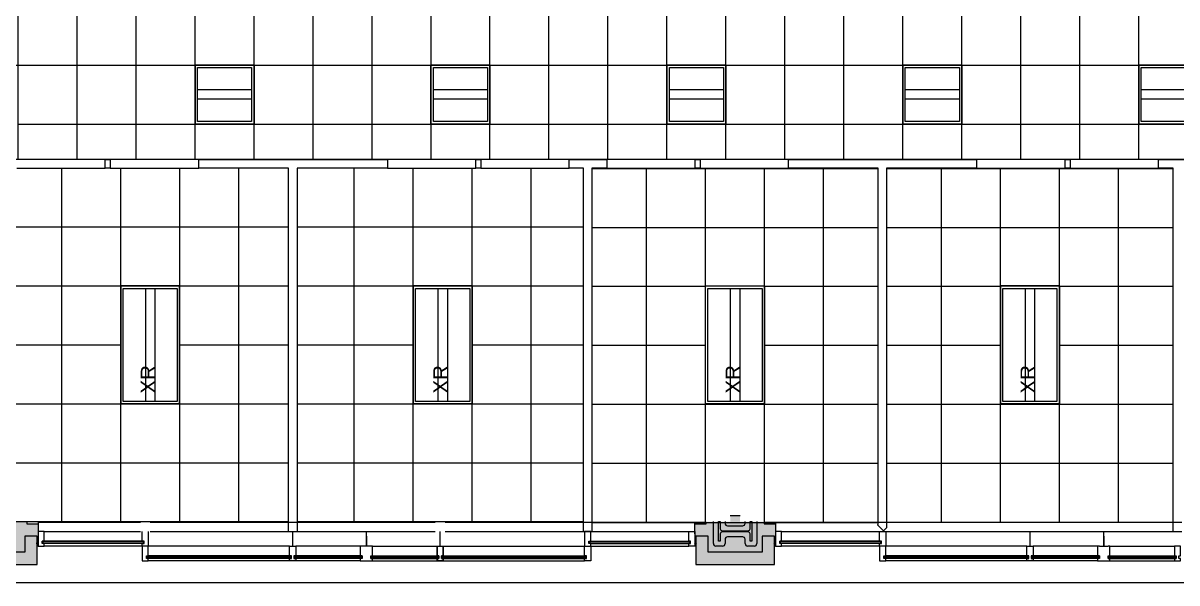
# Model space of a CAD drawing. Header units: inches. Extents: x 1724 to 6154, y -664 to 702.
# Drawn here: x 2659.6 to 3129, y -663.6 to -435.7 of the extents above; entities that cross this region are included whole.
import ezdxf

# ---------------------------------------------------------------- set-up
doc = ezdxf.new("R2010")
doc.units = ezdxf.units.IN
doc.header["$MEASUREMENT"] = 0
for name, color, linetype, lineweight in [('A-ANNO-NOTE', 131, 'Continuous', 9), ('A-CLNG', 13, 'Continuous', 9), ('A-CLNG-PATT', 13, 'Continuous', 9), ('A-WALL', 250, 'Continuous', 9), ('B-BASE', 250, 'Continuous', 9), ('E-LITE-EQPM', 33, 'Continuous', 9), ('I-WALL', 2, 'Continuous', 9), ('NABCA_dwg', 8, 'Continuous', 9), ('NB-PART-GWB', 250, 'Continuous', 9), ('NB-ROD-SEAL', 250, 'Continuous', 9), ('NB-WALL-EXT', 250, 'Continuous', 9), ('NB-WIND-EXT', 250, 'Continuous', 9), ('NB-WIND-MULL', 250, 'Continuous', 9), ('NB-WIND-SILL', 250, 'Continuous', 9)]:
    doc.layers.add(name, color=color, linetype=linetype, lineweight=lineweight)
doc.styles.add('Arial', font='arial.ttf', dxfattribs={"height": 6})

# ---------------------------------------------------------------- blocks, each defined once
blk = doc.blocks.new('Rectangular Ceiling Light - Recessed - New 2_x2_ - BASKET-V1-Reflected Ceiling Plan')
at = {"layer": 'E-LITE-EQPM', "lineweight": 20}
for p, q in [((-12.74, -14.34), (-12.74, 9.66)), ((-12.74, 9.66), (11.26, 9.66)), ((11.26, 9.66), (11.26, -14.34)), ((-11.74, -13.34), (-11.74, 8.66)), ((-11.74, 8.66), (10.26, 8.66)), ((10.26, 8.66), (10.26, -13.34)), ((10.26, -0.42), (-11.74, -0.42)), ((10.26, -4.26), (-11.74, -4.26)), ((10.26, -13.34), (-11.74, -13.34)), ((11.26, -14.34), (-12.74, -14.34))]:
    blk.add_line(p, q, dxfattribs=at)
blk = doc.blocks.new('Rectangular Ceiling Light - Recessed - Existing Relocated 2_x4_ - BASKET-2505325-Reflected Ceiling Plan')
at = {"layer": 'E-LITE-EQPM', "lineweight": 20}
for p, q in [((-24.74, -14.34), (-24.74, 9.66)), ((-24.74, 9.66), (23.26, 9.66)), ((23.26, 9.66), (23.26, -14.34)), ((-23.74, -13.34), (-23.74, 8.66)), ((-23.74, 8.66), (22.26, 8.66)), ((22.26, 8.66), (22.26, -13.34)), ((22.26, -0.42), (-23.74, -0.42)), ((22.26, -4.26), (-23.74, -4.26)), ((22.26, -13.34), (-23.74, -13.34)), ((23.26, -14.34), (-24.74, -14.34))]:
    blk.add_line(p, q, dxfattribs=at)
blk = doc.blocks.new('Rectangular Ceiling Light - Recessed - Existing Relocated 2_x4_ - BASKET-V2-Reflected Ceiling Plan')
at = {"layer": 'E-LITE-EQPM', "lineweight": 20}
for p, q in [((-24.74, -14.34), (-24.74, 9.66)), ((-24.74, 9.66), (23.26, 9.66)), ((-24.74, -14.34), (-24.74, 9.66)), ((-24.74, 9.66), (23.26, 9.66)), ((23.26, 9.66), (23.26, -14.34)), ((23.26, 9.66), (23.26, -14.34)), ((-23.74, -13.34), (-23.74, 8.66)), ((-23.74, 8.66), (22.26, 8.66)), ((22.26, 8.66), (22.26, -13.34)), ((22.26, -0.42), (-23.74, -0.42)), ((22.26, -4.26), (-23.74, -4.26)), ((22.26, -13.34), (-23.74, -13.34)), ((23.26, -14.34), (-24.74, -14.34)), ((23.26, -14.34), (-24.74, -14.34))]:
    blk.add_line(p, q, dxfattribs=at)
blk = doc.blocks.new('NABCA_dwg_MA-2900-8th-120718_dwg-2391440-New Construction - Test Fit Plan-2421454-Reflected Ceiling Plan')
at = {"layer": 'B-BASE'}
for points in [[(-7165.27, -3896.6), (-7137.21, -3896.6), (-7137.21, -3889.1), (-7136.84, -3889.1), (-7136.84, -3879.98), (-7141.38, -3879.98), (-7141.38, -3879.1), (-7151.19, -3879.1), (-7151.2, -3876.6), (-7155.21, -3876.61), (-7155.21, -3879.1), (-7165.04, -3879.1), (-7165.04, -3879.98), (-7169.59, -3879.98), (-7169.59, -3889.1), (-7169.21, -3889.1), (-7169.21, -3896.6)], [(-7454.96, -3896.6), (-7437.21, -3896.6), (-7437.21, -3889.1), (-7436.84, -3889.1), (-7436.84, -3879.98), (-7441.38, -3879.98), (-7441.38, -3879.16), (-7451.46, -3879.16), (-7451.46, -3879.1), (-7454.96, -3879.1), (-7454.96, -3879.16), (-7465.04, -3879.16), (-7465.04, -3879.98), (-7469.59, -3879.98), (-7469.59, -3889.1), (-7469.21, -3889.1), (-7469.21, -3896.6), (-7465.04, -3896.6)]]:
    blk.add_hatch(color=256, dxfattribs=at).paths.add_polyline_path(points, flags=0)
at = {"layer": 'A-WALL', "color": 10, "lineweight": 30}
blk.add_line((-7168.53, -3879.73), (-7165.03, -3879.73), dxfattribs=at)
at = {"layer": 'B-BASE'}
for p, q in [((-7162.03, -3879.48), (-7162.03, -3879.1)), ((-7162.03, -3888.1), (-7162.03, -3879.48)), ((-7159.28, -3879.48), (-7159.28, -3882.1)), ((-7157.28, -3879.1), (-7157.28, -3879.48)), ((-7157.28, -3879.48), (-7157.28, -3879.85)), ((-7156.28, -3880.85), (-7150.12, -3880.85)), ((-7149.12, -3879.48), (-7149.12, -3879.1)), ((-7149.12, -3879.85), (-7149.12, -3879.48)), ((-7147.12, -3882.1), (-7147.12, -3879.48)), ((-7144.37, -3879.1), (-7144.37, -3879.48)), ((-7144.37, -3879.48), (-7144.37, -3888.1)), ((-7158.53, -3882.85), (-7147.87, -3882.85)), ((-7147.87, -3883.35), (-7158.53, -3883.35)), ((-7157.28, -3886.35), (-7157.28, -3888.1)), ((-7150.12, -3885.35), (-7156.28, -3885.35)), ((-7149.12, -3888.1), (-7149.12, -3886.35)), ((-7158.28, -3889.1), (-7161.03, -3889.1)), ((-7145.37, -3889.1), (-7148.12, -3889.1))]:
    blk.add_line(p, q, dxfattribs=at)
at = {"layer": 'B-BASE', "flags": 128}
for points in [[(-5935.21, -3896.6), (-5935.21, -3904.1), (-8374.21, -3904.1), (-8374.21, -2881.08), (-8378.21, -2881.08), (-8378.21, -2538.1), (-5818.21, -2538.1), (-5818.21, -2548.1)], [(-7160.03, -3879.48), (-7160.03, -3879.1), (-7159.28, -3879.1), (-7159.28, -3879.48)], [(-7159.28, -3884.1), (-7159.28, -3887.1), (-7160.03, -3887.1), (-7160.03, -3879.48)], [(-7147.12, -3879.48), (-7147.12, -3879.1), (-7146.37, -3879.1), (-7146.37, -3879.48)], [(-7146.37, -3879.48), (-7146.37, -3887.1), (-7147.12, -3887.1), (-7147.12, -3884.1)]]:
    blk.add_lwpolyline(points, dxfattribs=at)
at = {"layer": 'B-BASE'}
for centre, radius, start, end in [((-7158.53, -3882.1), 0.75, 180, 270), ((-7156.28, -3879.85), 1, 180, 270), ((-7150.12, -3879.85), 1, 270, 0), ((-7147.87, -3882.1), 0.75, 270, 0), ((-7158.53, -3884.1), 0.75, 90, 180), ((-7156.28, -3886.35), 1, 90, 180), ((-7150.12, -3886.35), 1, 0, 90), ((-7147.87, -3884.1), 0.75, 0, 90), ((-7161.03, -3888.1), 1, 180, 270), ((-7158.28, -3888.1), 1, 270, 0), ((-7148.12, -3888.1), 1, 180, 270), ((-7145.37, -3888.1), 1, 270, 0)]:
    blk.add_arc(centre, radius, start, end, dxfattribs=at)
at = {"layer": 'NB-PART-GWB'}
blk.add_line((-7141.37, -3879.1), (-7141.37, -3879.48), dxfattribs=at)
at = {"layer": 'NB-PART-GWB', "flags": 128}
for points in [[(-7441.38, -3879.16), (-7441.38, -3879.98), (-7436.84, -3879.98), (-7436.84, -3884.1)], [(-7169.58, -3884.1), (-7169.58, -3879.98), (-7165.03, -3879.98), (-7165.03, -3879.73)], [(-7141.37, -3879.48), (-7141.37, -3879.98), (-7136.83, -3879.98), (-7136.83, -3884.1)]]:
    blk.add_lwpolyline(points, dxfattribs=at)
at = {"layer": 'NB-ROD-SEAL'}
for centre, start, end in [((-7437.11, -3888.67), 50.0218, 123.3522), ((-7437.11, -3888.9), 50.0218, 123.3522), ((-7437.11, -3889.09), 50.0218, 123.3522), ((-7437.11, -3889.26), 50.0218, 123.3522), ((-7437.11, -3889.4), 50.0218, 123.3522), ((-7169.32, -3888.7), 56.6478, 129.9782), ((-7169.32, -3888.93), 56.6478, 129.9782), ((-7169.32, -3889.12), 56.6478, 129.9782), ((-7169.32, -3889.29), 56.6478, 129.9782), ((-7169.32, -3889.42), 56.6478, 129.9782), ((-7137.09, -3888.67), 50.0218, 123.3522), ((-7137.09, -3888.9), 50.0218, 123.3522), ((-7137.09, -3889.09), 50.0218, 123.3522), ((-7137.09, -3889.26), 50.0218, 123.3522), ((-7137.09, -3889.4), 50.0218, 123.3522)]:
    blk.add_arc(centre, 0.419, start, end, dxfattribs=at)
for centre in [(-7437.09, -3887.96), (-7169.33, -3887.99), (-7137.08, -3887.96)]:
    blk.add_ellipse(centre, major_axis=(0, 0.333), ratio=0.724983, dxfattribs=at)
at = {"layer": 'NB-WALL-EXT', "flags": 128}
for points in [[(-7469.21, -3896.6), (-7437.21, -3896.6), (-7437.21, -3885.1), (-7442.21, -3885.1), (-7442.21, -3891.6), (-7464.21, -3891.6), (-7464.21, -3885.1), (-7469.21, -3885.1)], [(-7169.2, -3896.6), (-7137.2, -3896.6), (-7137.2, -3885.1), (-7142.2, -3885.1), (-7142.2, -3891.6), (-7164.2, -3891.6), (-7164.2, -3885.1), (-7169.2, -3885.1)]]:
    blk.add_lwpolyline(points, close=True, dxfattribs=at)
at = {"layer": 'NB-WIND-EXT'}
for p, q in [((-7394.46, -3887.1), (-7435.09, -3887.1)), ((-7211.96, -3887.1), (-7171.34, -3887.1)), ((-7094.45, -3887.1), (-7135.08, -3887.1)), ((-7393.71, -3887.3), (-7435.09, -3887.3)), ((-7393.71, -3887.9), (-7435.09, -3887.9)), ((-7394.46, -3888.1), (-7435.09, -3888.1)), ((-7434.71, -3887.9), (-7434.71, -3887.3)), ((-7394.09, -3887.3), (-7394.09, -3887.9)), ((-7212.71, -3887.3), (-7171.34, -3887.3)), ((-7212.71, -3887.9), (-7171.34, -3887.9)), ((-7212.34, -3887.3), (-7212.34, -3887.9)), ((-7211.96, -3888.1), (-7171.34, -3888.1)), ((-7171.71, -3887.9), (-7171.71, -3887.3)), ((-7093.7, -3887.3), (-7135.08, -3887.3)), ((-7093.7, -3887.9), (-7135.08, -3887.9)), ((-7094.45, -3888.1), (-7135.08, -3888.1)), ((-7134.7, -3887.9), (-7134.7, -3887.3)), ((-7094.08, -3887.3), (-7094.08, -3887.9)), ((-7333.71, -3893.3), (-7392.71, -3893.3)), ((-7333.71, -3893.9), (-7392.71, -3893.9)), ((-7392.34, -3893.3), (-7392.34, -3893.9)), ((-7333.71, -3893.1), (-7391.96, -3893.1)), ((-7333.71, -3894.1), (-7391.96, -3894.1)), ((-7334.09, -3893.3), (-7334.09, -3893.9)), ((-7304.96, -3893.1), (-7332.71, -3893.1)), ((-7304.96, -3893.3), (-7332.71, -3893.3)), ((-7304.96, -3893.9), (-7332.71, -3893.9)), ((-7304.96, -3894.1), (-7332.71, -3894.1)), ((-7332.34, -3893.3), (-7332.34, -3893.9)), ((-7305.34, -3893.3), (-7305.34, -3893.9)), ((-7301.46, -3893.1), (-7273.71, -3893.1)), ((-7301.46, -3893.3), (-7273.71, -3893.3)), ((-7301.46, -3893.9), (-7273.71, -3893.9)), ((-7301.46, -3894.1), (-7273.71, -3894.1)), ((-7301.09, -3893.3), (-7301.09, -3893.9)), ((-7274.09, -3893.3), (-7274.09, -3893.9)), ((-7272.71, -3893.1), (-7214.46, -3893.1)), ((-7272.71, -3893.3), (-7213.71, -3893.3)), ((-7272.71, -3893.9), (-7213.71, -3893.9)), ((-7272.71, -3894.1), (-7214.46, -3894.1)), ((-7272.34, -3893.3), (-7272.34, -3893.9)), ((-7214.09, -3893.3), (-7214.09, -3893.9)), ((-7033.7, -3893.3), (-7092.7, -3893.3)), ((-7033.7, -3893.9), (-7092.7, -3893.9)), ((-7092.32, -3893.3), (-7092.32, -3893.9)), ((-7033.7, -3893.1), (-7091.95, -3893.1)), ((-7033.7, -3894.1), (-7091.95, -3894.1)), ((-7034.08, -3893.3), (-7034.08, -3893.9)), ((-7004.95, -3893.1), (-7032.7, -3893.1)), ((-7004.95, -3893.3), (-7032.7, -3893.3)), ((-7004.95, -3893.9), (-7032.7, -3893.9)), ((-7004.95, -3894.1), (-7032.7, -3894.1)), ((-7032.32, -3893.3), (-7032.32, -3893.9)), ((-7005.33, -3893.3), (-7005.33, -3893.9)), ((-7001.45, -3893.1), (-6973.7, -3893.1)), ((-7001.45, -3893.3), (-6973.7, -3893.3)), ((-7001.45, -3893.9), (-6973.7, -3893.9)), ((-7001.45, -3894.1), (-6973.7, -3894.1)), ((-7001.07, -3893.3), (-7001.07, -3893.9)), ((-6974.08, -3893.3), (-6974.08, -3893.9))]:
    blk.add_line(p, q, dxfattribs=at)
at = {"layer": 'NB-WIND-MULL', "flags": 128}
for points in [[(-7434.34, -3889.1), (-7434.34, -3888.1), (-7435.09, -3888.1), (-7435.09, -3887.1), (-7434.34, -3887.1), (-7434.34, -3883.1), (-7436.84, -3883.1), (-7436.84, -3889.1)], [(-7172.09, -3889.1), (-7172.09, -3888.1), (-7171.34, -3888.1), (-7171.34, -3887.1), (-7172.09, -3887.1), (-7172.09, -3883.1), (-7169.59, -3883.1), (-7169.59, -3889.1)], [(-7134.33, -3889.1), (-7134.33, -3888.1), (-7135.08, -3888.1), (-7135.08, -3887.1), (-7134.33, -3887.1), (-7134.33, -3883.1), (-7136.83, -3883.1), (-7136.83, -3889.1)], [(-7094.45, -3889.1), (-7094.45, -3888.1), (-7093.7, -3888.1), (-7093.7, -3887.1), (-7094.45, -3887.1), (-7094.45, -3883.1), (-7091.95, -3883.1), (-7091.95, -3889.1)], [(-7391.96, -3895.1), (-7391.96, -3894.1), (-7392.71, -3894.1), (-7392.71, -3893.1), (-7391.96, -3893.1), (-7391.96, -3889.1), (-7394.46, -3889.1), (-7394.46, -3895.1)], [(-7332.71, -3893.1), (-7332.71, -3894.1), (-7331.96, -3894.1), (-7331.96, -3895.1), (-7334.46, -3895.1), (-7334.46, -3894.1), (-7333.71, -3894.1), (-7333.71, -3893.1), (-7334.46, -3893.1), (-7334.46, -3889.1), (-7331.96, -3889.1), (-7331.96, -3893.1)], [(-7304.96, -3893.1), (-7304.96, -3894.1), (-7305.71, -3894.1), (-7305.71, -3895.1), (-7300.71, -3895.1), (-7300.71, -3894.1), (-7301.46, -3894.1), (-7301.46, -3893.1), (-7300.71, -3893.1), (-7300.71, -3889.1), (-7305.71, -3889.1), (-7305.71, -3893.1)], [(-7272.71, -3893.1), (-7272.71, -3894.1), (-7271.96, -3894.1), (-7271.96, -3895.1), (-7274.46, -3895.1), (-7274.46, -3894.1), (-7273.71, -3894.1), (-7273.71, -3893.1), (-7274.46, -3893.1), (-7274.46, -3889.1), (-7271.96, -3889.1), (-7271.96, -3893.1)], [(-7214.46, -3895.1), (-7214.46, -3894.1), (-7213.71, -3894.1), (-7213.71, -3893.1), (-7214.46, -3893.1), (-7214.46, -3889.1), (-7211.96, -3889.1), (-7211.96, -3895.1)], [(-7091.95, -3895.1), (-7091.95, -3894.1), (-7092.7, -3894.1), (-7092.7, -3893.1), (-7091.95, -3893.1), (-7091.95, -3889.1), (-7094.45, -3889.1), (-7094.45, -3895.1)], [(-7032.7, -3893.1), (-7032.7, -3894.1), (-7031.95, -3894.1), (-7031.95, -3895.1), (-7034.45, -3895.1), (-7034.45, -3894.1), (-7033.7, -3894.1), (-7033.7, -3893.1), (-7034.45, -3893.1), (-7034.45, -3889.1), (-7031.95, -3889.1), (-7031.95, -3893.1)], [(-6973.7, -3893.1), (-6973.7, -3894.1), (-6974.45, -3894.1), (-6974.45, -3895.1), (-6971.95, -3895.1), (-6971.95, -3894.1), (-6972.7, -3894.1), (-6972.7, -3893.1), (-6971.95, -3893.1), (-6971.95, -3889.1), (-6974.45, -3889.1), (-6974.45, -3893.1)]]:
    blk.add_lwpolyline(points, close=True, dxfattribs=at)
for points in [[(-7391.96, -3883.1), (-7391.96, -3889.1), (-7394.46, -3889.1), (-7394.46, -3888.1), (-7393.71, -3888.1), (-7393.71, -3887.1), (-7394.46, -3887.1), (-7394.46, -3883.1)], [(-7211.96, -3883.29), (-7211.96, -3883.1), (-7214.46, -3883.1), (-7214.46, -3883.29)], [(-7214.46, -3883.29), (-7214.46, -3889.1), (-7211.96, -3889.1)], [(-7211.96, -3889.1), (-7211.96, -3888.1), (-7212.71, -3888.1), (-7212.71, -3887.1), (-7211.96, -3887.1), (-7211.96, -3883.29)], [(-7274.46, -3889.35), (-7274.46, -3893.1), (-7273.71, -3893.1), (-7273.71, -3894.1), (-7274.46, -3894.1), (-7274.46, -3895.1), (-7271.96, -3895.1), (-7271.96, -3894.1), (-7272.71, -3894.1), (-7272.71, -3893.1), (-7271.96, -3893.1), (-7271.96, -3889.35)], [(-7004.95, -3889.1), (-7005.7, -3889.1), (-7005.7, -3893.1), (-7004.95, -3893.1), (-7004.95, -3894.1), (-7005.7, -3894.1), (-7005.7, -3895.1), (-7000.7, -3895.1), (-7000.7, -3894.1), (-7001.45, -3894.1), (-7001.45, -3893.1), (-7000.7, -3893.1), (-7000.7, -3889.1), (-7001.45, -3889.1)]]:
    blk.add_lwpolyline(points, dxfattribs=at)
at = {"layer": 'NB-WIND-SILL'}
for p, q in [((-7334.96, -3879.48), (-7391.21, -3879.48)), ((-7331.46, -3879.48), (-7334.96, -3879.48)), ((-7275.21, -3879.48), (-7331.46, -3879.48)), ((-7214.96, -3879.48), (-7271.21, -3879.48)), ((-7211.46, -3879.48), (-7214.96, -3879.48)), ((-7169.59, -3879.48), (-7211.46, -3879.48)), ((-7169.58, -3879.98), (-7169.59, -3879.48)), ((-7095.07, -3879.48), (-7136.83, -3879.48)), ((-7136.83, -3879.48), (-7136.83, -3879.98)), ((-7091.57, -3879.48), (-7095.07, -3879.48)), ((-6971.46, -3879.48), (-6974.96, -3879.48)), ((-7434.34, -3883.1), (-7395.21, -3883.1)), ((-7391.21, -3883.1), (-7334.96, -3883.1)), ((-7334.96, -3883.1), (-7331.46, -3883.1)), ((-7333.21, -3883.29), (-7333.21, -3883.1)), ((-7333.21, -3889.1), (-7333.21, -3883.29)), ((-7331.46, -3883.1), (-7275.21, -3883.1)), ((-7273.21, -3889.1), (-7273.21, -3883.1)), ((-7271.21, -3883.1), (-7214.96, -3883.1)), ((-7214.96, -3883.1), (-7211.46, -3883.1)), ((-7211.46, -3883.1), (-7169.59, -3883.1)), ((-7134.33, -3883.1), (-6974.96, -3883.1)), ((-7033.2, -3889.1), (-7033.2, -3883.1)), ((-6974.96, -3883.1), (-6971.46, -3883.1)), ((-7394.46, -3889.1), (-7434.34, -3889.1)), ((-7334.46, -3889.1), (-7391.96, -3889.1)), ((-7305.71, -3889.1), (-7331.96, -3889.1)), ((-7300.71, -3889.1), (-7274.46, -3889.1)), ((-7271.96, -3889.1), (-7214.46, -3889.1)), ((-7211.96, -3889.1), (-7172.09, -3889.1)), ((-7094.45, -3889.1), (-7134.33, -3889.1)), ((-7034.45, -3889.1), (-7091.95, -3889.1)), ((-7005.7, -3889.1), (-7031.95, -3889.1)), ((-7004.95, -3889.1), (-7001.45, -3889.1)), ((-7000.7, -3889.1), (-6974.45, -3889.1)), ((-7334.46, -3895.1), (-7391.96, -3895.1)), ((-7305.71, -3895.1), (-7331.96, -3895.1)), ((-7300.71, -3895.1), (-7274.46, -3895.1)), ((-7271.97, -3895.1), (-7214.46, -3895.1)), ((-7034.45, -3895.1), (-7091.95, -3895.1)), ((-7005.7, -3895.1), (-7031.95, -3895.1)), ((-7000.7, -3895.1), (-6974.45, -3895.1))]:
    blk.add_line(p, q, dxfattribs=at)
at = {"layer": 'NB-WIND-SILL', "flags": 128}
for points in [[(-7395.21, -3879.48), (-7436.84, -3879.48), (-7436.84, -3879.98)], [(-7303.21, -3889.1), (-7303.21, -3885.1), (-7303.21, -3889.1), (-7303.21, -3883.1)], [(-7003.2, -3889.1), (-7003.2, -3885.1), (-7003.2, -3889.1), (-7003.2, -3883.1)]]:
    blk.add_lwpolyline(points, dxfattribs=at)
blk = doc.blocks.new('NABCA_dwg-2391440-Reflected Ceiling Plan')
at = {"layer": 'A-WALL', "color": 7, "lineweight": 20}
blk.add_line((2947.28, -636.11), (2951.28, -636.11), dxfattribs=at)
blk.add_blockref('NABCA_dwg_MA-2900-8th-120718_dwg-2391440-New Construction - Test Fit Plan-2421454-Reflected Ceiling Plan', (10102.48, 3240.5))

msp = doc.modelspace()

# ---------------------------------------------------------------- hatches: boundary and pattern name
at = {"layer": 'A-CLNG-PATT', "lineweight": 13}
h = msp.add_hatch(dxfattribs=at)
h.set_pattern_fill('FP_53', color=256, style=0, pattern_type=2)
h.set_pattern_definition([(0, (2753.523, -164.79), (0, -24), []), (270, (2753.523, -164.79), (-24, -1e-15), [])])
h.paths.add_polyline_path([(2572.77, -491.23), (3607.52, -491.23), (3607.52, -430.73), (2392.24, -430.73), (2392.24, -214.89), (2303.9, -214.89), (2303.9, -201.14), (2239.99, -201.1), (2239.99, 58.02), (2336.86, 58.02), (2336.86, 149.65), (2179.74, 149.65), (2179.74, 111.9), (2176.24, 111.9), (2176.24, 149.65), (2077.63, 149.65), (2077.63, 111.9), (2042.99, 111.9), (2042.99, 149.65), (1970.15, 149.65), (1970.15, -96.5), (2042.8, -96.5), (2042.8, -62.63), (2077.63, -62.63), (2077.63, -96.5), (2176.24, -96.5), (2176.24, -61.76), (2179.74, -61.76), (2179.74, -275.39), (2331.99, -275.39), (2331.99, -431.35), (2314.99, -431.35), (2314.99, -430.73), (1991.52, -430.73), (1991.52, -403.83), (1931.02, -403.83), (1931.02, -491.23), (2314.99, -491.23), (2314.99, -490.6), (2331.99, -490.6), (2331.99, -491.23), (2555.27, -491.23)], flags=0)
h.paths.add_polyline_path([(1961.52, -476.79), (1961.52, -452.79), (1985.52, -452.79), (1985.52, -476.79)], flags=0)
h.paths.add_polyline_path([(3233.52, -476.79), (3209.52, -476.79), (3209.52, -452.79), (3233.52, -452.79), (3233.52, -473.35)], flags=0)
h.paths.add_polyline_path([(3030.47, -476.79), (3017.52, -476.79), (3017.52, -452.79), (3041.52, -452.79), (3041.52, -476.79)], flags=0)
h.paths.add_polyline_path([(3113.52, -476.79), (3113.52, -452.79), (3137.52, -452.79), (3137.52, -476.79)], flags=0)
h.paths.add_polyline_path([(2555.27, -476.79), (2537.52, -476.79), (2537.52, -452.79), (2561.52, -452.79), (2561.52, -476.79)], flags=0)
h.paths.add_polyline_path([(2633.52, -476.79), (2633.52, -452.79), (2657.52, -452.79), (2657.52, -476.79)], flags=0)
h.paths.add_polyline_path([(2369.52, -476.79), (2345.52, -476.79), (2345.52, -452.79), (2369.52, -452.79), (2369.52, -467.29)], flags=0)
h.paths.add_polyline_path([(2273.52, -476.79), (2249.52, -476.79), (2249.52, -452.79), (2273.52, -452.79), (2273.52, -467.29)], flags=0)
h.paths.add_polyline_path([(2177.52, -476.79), (2153.52, -476.79), (2153.52, -452.79), (2177.52, -452.79), (2177.52, -467.29)], flags=0)
h.paths.add_polyline_path([(2729.52, -476.79), (2729.52, -452.79), (2753.52, -452.79), (2753.52, -476.79)], flags=0)
h.paths.add_polyline_path([(2081.52, -476.79), (2057.52, -476.79), (2057.52, -452.79), (2081.52, -452.79), (2081.52, -467.29)], flags=0)
h.paths.add_polyline_path([(3497.52, -476.79), (3497.52, -452.79), (3521.52, -452.79), (3521.52, -476.79), (3505.67, -476.79)], flags=0)
h.paths.add_polyline_path([(3425.52, -476.79), (3401.52, -476.79), (3401.52, -452.79), (3425.52, -452.79), (3425.52, -467.34)], flags=0)
h.paths.add_polyline_path([(2849.52, -476.79), (2825.52, -476.79), (2825.52, -452.79), (2849.52, -452.79), (2849.52, -475.28)], flags=0)
h.paths.add_polyline_path([(2465.52, -476.79), (2441.52, -476.79), (2441.52, -452.79), (2465.52, -452.79), (2465.52, -467.29)], flags=0)
h.paths.add_polyline_path([(3329.52, -476.79), (3305.52, -476.79), (3305.52, -452.79), (3329.52, -452.79), (3329.52, -471.74)], flags=0)
h.paths.add_polyline_path([(2921.52, -476.79), (2921.52, -452.79), (2945.52, -452.79), (2945.52, -476.79)], flags=0)
h.paths.add_polyline_path([(2369.52, -404.79), (2345.52, -404.79), (2345.52, -380.79), (2369.52, -380.79), (2369.52, -394.01)], flags=0)
h.paths.add_polyline_path([(2345.52, -308.79), (2345.52, -284.79), (2369.52, -284.79), (2369.52, -308.79)], flags=0)
h.paths.add_polyline_path([(2211.74, -260.79), (2201.52, -260.79), (2201.52, -236.79), (2225.52, -236.79), (2225.52, -260.79)], flags=0)
h.paths.add_polyline_path([(2321.52, -260.79), (2297.52, -260.79), (2297.52, -236.79), (2321.52, -236.79), (2321.52, -247.45)], flags=0)
h.paths.add_polyline_path([(2353.23, -211.39), (2392.24, -211.39), (2392.24, -180.14), (2307.65, -180.14), (2307.65, -201.14), (2307.4, -201.14), (2307.4, -211.39), (2321.52, -211.39)], flags=0)
h.paths.add_polyline_path([(2201.52, -164.79), (2201.52, -140.79), (2225.52, -140.79), (2225.52, -164.79), (2213.33, -164.79)], flags=0)
h.paths.add_polyline_path([(2201.52, -68.79), (2201.52, -44.79), (2225.52, -44.79), (2225.52, -68.79)], flags=0)
h.paths.add_polyline_path([(2033.52, -44.79), (2009.52, -44.79), (2009.52, 3.21), (2033.52, 3.21), (2033.52, -27.61)], flags=0)
h.paths.add_polyline_path([(2105.51, -44.79), (2105.51, 3.21), (2129.51, 3.21), (2129.51, -44.79)], flags=0)
h.paths.add_polyline_path([(2201.52, 3.21), (2201.52, 27.21), (2225.52, 27.21), (2225.52, 3.21)], flags=0)
h.paths.add_polyline_path([(2033.52, 51.21), (2009.52, 51.21), (2009.52, 99.21), (2033.52, 99.21)], flags=0)
h.paths.add_polyline_path([(2105.51, 51.21), (2105.51, 99.21), (2129.51, 99.21), (2129.51, 51.21)], flags=0)
h.paths.add_polyline_path([(2201.52, 75.21), (2201.52, 99.21), (2225.52, 99.21), (2225.52, 75.21)], flags=0)
h.paths.add_polyline_path([(2321.52, 75.21), (2297.52, 75.21), (2297.52, 99.21), (2321.52, 99.21)], flags=0)
h = msp.add_hatch(dxfattribs=at)
h.set_pattern_fill('FP_10', color=256, style=0, pattern_type=2)
h.set_pattern_definition([(270, (2699.273, -566.697), (-24, -1e-15), []), (180, (2699.273, -566.697), (3e-15, 24), [])])
h.paths.add_polyline_path([(2767.52, -638.67), (2767.52, -494.73), (2651.02, -494.73), (2651.02, -638.67), (2723.27, -638.67)], flags=0)
h.paths.add_polyline_path([(2699.27, -590.7), (2699.27, -542.7), (2723.27, -542.7), (2723.27, -590.7)], flags=0)
h = msp.add_hatch(dxfattribs=at)
h.set_pattern_fill('FP_9', color=256, style=0, pattern_type=2)
h.set_pattern_definition([(270, (2818.273, -566.697), (-24, -1e-15), []), (180, (2818.273, -566.697), (3e-15, 24), [])])
h.paths.add_polyline_path([(2771.02, -638.67), (2887.52, -638.67), (2887.52, -494.73), (2771.02, -494.73), (2771.02, -613.84)], flags=0)
h.paths.add_polyline_path([(2818.27, -590.7), (2818.27, -542.7), (2842.27, -542.7), (2842.27, -590.7), (2825.52, -590.7)], flags=0)
h = msp.add_hatch(dxfattribs=at)
h.set_pattern_fill('FP_8', color=256, style=0, pattern_type=2)
h.set_pattern_definition([(270, (2937.217, -566.853), (-24, -1e-15), []), (180, (2937.217, -566.853), (3e-15, 24), [])])
h.paths.add_polyline_path([(2891.02, -638.98), (2937.44, -638.98), (2937.45, -638.6), (2947.27, -638.6), (2947.27, -636.11), (2951.28, -636.11), (2951.3, -638.6), (2961.1, -638.6), (2961.1, -638.98), (3007.41, -638.98), (3007.41, -494.73), (2891.02, -494.73), (2891.02, -613.84)], flags=0)
h.paths.add_polyline_path([(2961.22, -590.7), (2937.22, -590.7), (2937.22, -542.7), (2961.22, -542.7), (2961.22, -567.62)], flags=0)
h = msp.add_hatch(dxfattribs=at)
h.set_pattern_fill('FP_7', color=256, style=0, pattern_type=2)
h.set_pattern_definition([(90, (3057.217, -566.853), (24, -1e-15), []), (0, (3057.217, -566.853), (0, -24), [])])
h.paths.add_polyline_path([(3010.91, -638.98), (3127.52, -638.98), (3127.52, -494.73), (3010.91, -494.73), (3010.91, -636.25)], flags=0)
h.paths.add_polyline_path([(3081.22, -590.7), (3057.22, -590.7), (3057.22, -542.7), (3081.22, -542.7)], flags=0)

# ---------------------------------------------------------------- linework, layer by layer
at = {"layer": 'A-CLNG', "lineweight": 13}
for p, q in [((2753.52, -452.79), (2729.52, -452.79)), ((2729.52, -452.79), (2729.52, -476.79)), ((2753.52, -476.79), (2753.52, -452.79)), ((2849.52, -452.79), (2825.52, -452.79)), ((2825.52, -452.79), (2825.52, -476.79)), ((2849.52, -476.79), (2849.52, -452.79)), ((2945.52, -452.79), (2921.52, -452.79)), ((2921.52, -452.79), (2921.52, -476.79)), ((2945.52, -476.79), (2945.52, -452.79)), ((3041.52, -452.79), (3017.52, -452.79)), ((3017.52, -452.79), (3017.52, -476.79)), ((3041.52, -476.79), (3041.52, -452.79)), ((3137.52, -452.79), (3113.52, -452.79)), ((3113.52, -452.79), (3113.52, -476.79)), ((2729.52, -476.79), (2753.52, -476.79)), ((2825.52, -476.79), (2849.52, -476.79)), ((2921.52, -476.79), (2945.52, -476.79)), ((3017.52, -476.79), (3041.52, -476.79)), ((3113.52, -476.79), (3137.52, -476.79)), ((3571, -491.23), (1967.77, -491.23)), ((2657.02, -494.73), (2693.02, -494.73)), ((2807.77, -494.73), (2843.77, -494.73)), ((2897.02, -494.73), (2971.02, -494.73)), ((3047.55, -494.73), (3083.55, -494.73)), ((2699.27, -542.7), (2699.27, -590.7)), ((2723.27, -542.7), (2699.27, -542.7)), ((2723.27, -590.7), (2723.27, -542.7)), ((2818.27, -542.7), (2818.27, -590.7)), ((2842.27, -542.7), (2818.27, -542.7)), ((2842.27, -590.7), (2842.27, -542.7)), ((2937.22, -542.7), (2961.22, -542.7)), ((2937.22, -590.7), (2937.22, -542.7)), ((2961.22, -542.7), (2961.22, -590.7)), ((3057.22, -542.7), (3057.22, -590.7)), ((3081.22, -542.7), (3057.22, -542.7)), ((3081.22, -590.7), (3081.22, -542.7)), ((2699.27, -590.7), (2723.27, -590.7)), ((2818.27, -590.7), (2842.27, -590.7)), ((2961.22, -590.7), (2937.22, -590.7)), ((3057.22, -590.7), (3081.22, -590.7)), ((2767.52, -638.67), (2651.02, -638.67)), ((2887.52, -638.67), (2771.02, -638.67)), ((2891.02, -638.98), (3007.41, -638.98)), ((3127.52, -638.98), (3010.91, -638.98))]:
    msp.add_line(p, q, dxfattribs=at)
at = {"layer": 'I-WALL', "color": 7, "lineweight": 20}
for p, q in [((2693.02, -494.73), (2693.02, -491.23)), ((2693.02, -491.23), (2695.02, -491.23)), ((2695.02, -491.23), (2695.02, -494.73)), ((2731.02, -494.73), (2731.02, -491.23)), ((2731.02, -491.23), (2807.77, -491.23)), ((2807.77, -491.23), (2807.77, -494.73)), ((2843.77, -494.73), (2843.77, -491.23)), ((2843.77, -491.23), (2845.77, -491.23)), ((2845.77, -491.23), (2845.77, -494.73)), ((2881.77, -494.73), (2881.77, -491.23)), ((2881.77, -491.23), (2897.02, -491.23)), ((2897.02, -491.23), (2897.02, -494.73)), ((2933.02, -494.73), (2933.02, -491.23)), ((2933.02, -491.23), (2935.02, -491.23)), ((2935.02, -491.23), (2935.02, -494.73)), ((2971.02, -494.73), (2971.02, -491.23)), ((2971.02, -491.23), (3047.55, -491.23)), ((3047.55, -491.23), (3047.55, -494.73)), ((3083.55, -494.73), (3083.55, -491.23)), ((3083.55, -491.23), (3085.55, -491.23)), ((3085.55, -491.23), (3085.55, -494.73)), ((3121.55, -494.73), (3121.55, -491.23)), ((3121.55, -491.23), (3167.55, -491.23)), ((2695.02, -494.73), (2693.02, -494.73)), ((2767.52, -494.73), (2731.02, -494.73)), ((2767.52, -642.79), (2767.52, -494.73)), ((2771.02, -494.73), (2771.02, -642.79)), ((2807.77, -494.73), (2771.02, -494.73)), ((2845.77, -494.73), (2843.77, -494.73)), ((2887.52, -494.73), (2881.77, -494.73)), ((2887.52, -642.79), (2887.52, -494.73)), ((2891.02, -494.73), (2891.02, -642.79)), ((2897.02, -494.73), (2891.02, -494.73)), ((2935.02, -494.73), (2933.02, -494.73)), ((3007.41, -494.73), (2971.02, -494.73)), ((3007.41, -639.75), (3007.41, -494.73)), ((3010.91, -494.73), (3010.91, -641.2)), ((3047.55, -494.73), (3010.91, -494.73)), ((3085.55, -494.73), (3083.55, -494.73)), ((3127.52, -494.73), (3121.55, -494.73)), ((3127.52, -642.79), (3127.52, -494.73)), ((2771.02, -642.79), (2767.52, -642.79)), ((2891.02, -642.79), (2887.52, -642.79)), ((3007.22, -639.95), (3007.41, -639.75)), ((3009.69, -642.42), (3007.22, -639.95)), ((3010.91, -641.2), (3009.69, -642.42)), ((3131.02, -642.79), (3127.52, -642.79))]:
    msp.add_line(p, q, dxfattribs=at)
at = {"layer": 'I-WALL', "lineweight": 13}
for p, q in [((2695.02, -494.73), (2731.02, -494.73)), ((2845.77, -494.73), (2881.77, -494.73)), ((3085.55, -494.73), (3121.55, -494.73))]:
    msp.add_line(p, q, dxfattribs=at)

# ---------------------------------------------------------------- block references
at = {"layer": 'E-LITE-EQPM', "lineweight": 20}
for p in [(2742.26, -462.45), (2838.26, -462.45), (2934.26, -462.45), (3030.26, -462.45), (3126.26, -462.45)]:
    msp.add_blockref('Rectangular Ceiling Light - Recessed - New 2_x2_ - BASKET-V1-Reflected Ceiling Plan', p, dxfattribs=at)
at = {"layer": 'E-LITE-EQPM', "lineweight": 20, "rotation": 89.9999999999999}
for name, p in [('Rectangular Ceiling Light - Recessed - Existing Relocated 2_x4_ - BASKET-2505325-Reflected Ceiling Plan', (2708.93, -565.96)), ('Rectangular Ceiling Light - Recessed - Existing Relocated 2_x4_ - BASKET-2505325-Reflected Ceiling Plan', (2827.93, -565.96)), ('Rectangular Ceiling Light - Recessed - Existing Relocated 2_x4_ - BASKET-V2-Reflected Ceiling Plan', (2946.88, -565.96)), ('Rectangular Ceiling Light - Recessed - Existing Relocated 2_x4_ - BASKET-2505325-Reflected Ceiling Plan', (3066.88, -565.96))]:
    msp.add_blockref(name, p, dxfattribs=at)
at = {"layer": 'NABCA_dwg', "color": 250}
msp.add_blockref('NABCA_dwg-2391440-Reflected Ceiling Plan', (0, 0), dxfattribs=at)

# ---------------------------------------------------------------- texts
at = {"layer": 'A-ANNO-NOTE', "char_height": 6, "width": 14.544, "attachment_point": 1, "rotation": 90, "style": 'Arial'}
for insert in [(2707.45, -586.54), (2826.45, -586.54), (2945.39, -586.54), (3065.39, -586.54)]:
    msp.add_mtext('XR', dxfattribs=dict(at, insert=insert))

doc.saveas('drawing.dxf')
